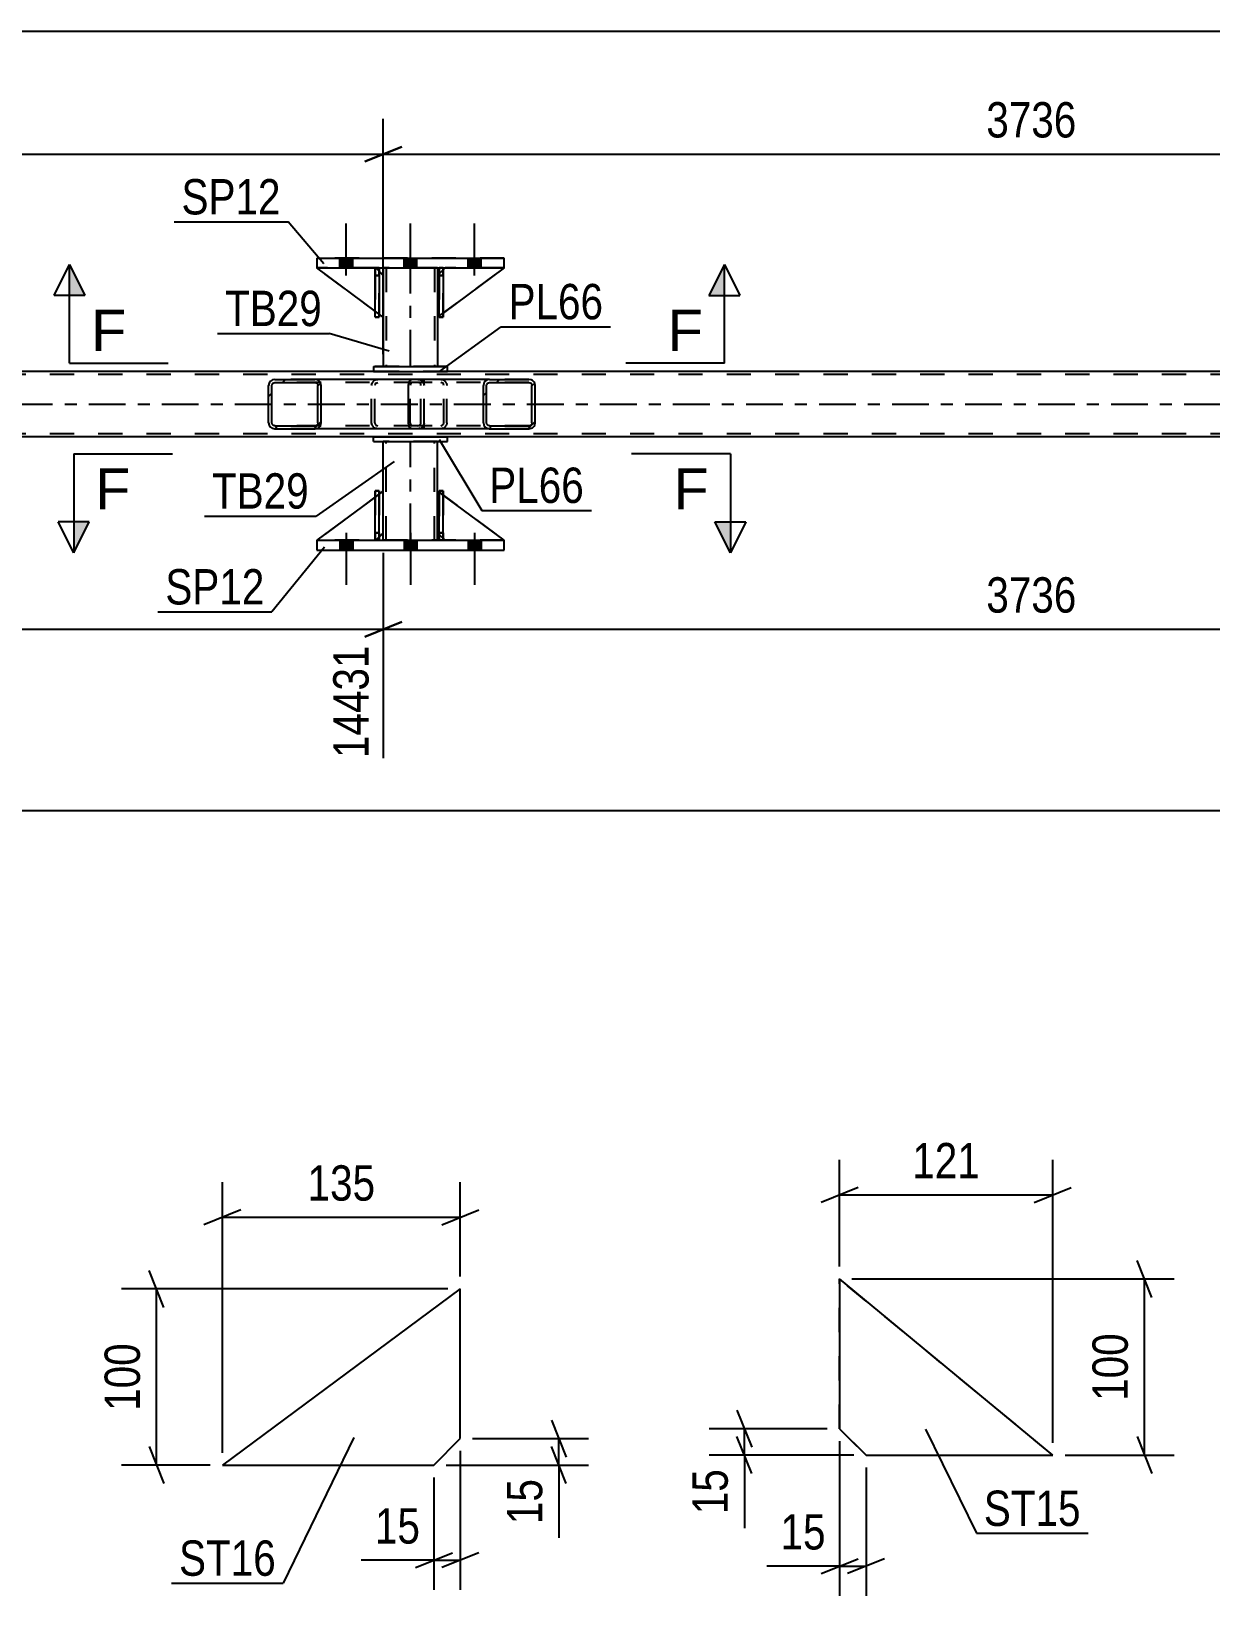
# Model space of a CAD drawing. Header units: millimetres. Extents: x 0 to 841, y 0 to 594.
# Drawn here: x 633.3 to 728.9, y 133.7 to 260.6 of the extents above; entities that cross this region are included whole.
import ezdxf

# ---------------------------------------------------------------- set-up
doc = ezdxf.new("R2010")
doc.units = ezdxf.units.MM
doc.linetypes.add('DXK_LINE_DOT2', pattern=[3.9198, 1.9599, -1.9599])
doc.linetypes.add('DXK_LINE_DOT3', pattern=[5.9187, 2.979, -0.9799, 0.9799, -0.9799])
doc.styles.add('Arial', font='arial.ttf', dxfattribs={"height": 0.2})
doc.styles.add('Arial Narrow', font='ARIALN.TTF', dxfattribs={"height": 0.2})

# ---------------------------------------------------------------- blocks, each defined once
blk = doc.blocks.new('Part-283124494-4308 - 4286')
at = {"color": 7, "linetype": 'DXK_LINE_DOT2'}
for p, q in [((666.23, 240.77), (666.83, 241.37)), ((666.68, 241.22), (666.36, 240.9)), ((671.63, 241.37), (666.83, 241.37)), ((666.23, 240.77), (666.23, 237.37)), ((666.23, 237.37), (666.68, 237.7))]:
    blk.add_line(p, q, dxfattribs=at)
at = {"color": 2, "linetype": 'Continuous'}
for p, q in [((666.83, 241.37), (666.68, 241.22)), ((671.63, 241.37), (666.68, 237.7)), ((666.36, 240.9), (666.23, 240.77)), ((666.23, 240.77), (666.23, 237.37)), ((666.23, 240.77), (666.23, 240.77)), ((666.36, 237.46), (666.23, 237.37))]:
    blk.add_line(p, q, dxfattribs=at)
blk = doc.blocks.new('Bolt-283124494-4301 - 4286')
at = {"linetype": 'Continuous'}
for points in [[(658.31, 241.37), (659.35, 241.37), (659.35, 242.17), (658.31, 242.17)], [(658.31, 241.37), (659.35, 241.37), (659.35, 242.17), (658.31, 242.17)], [(658.31, 241.37), (659.35, 241.37), (659.35, 242.17), (658.31, 242.17)], [(663.51, 241.37), (664.55, 241.37), (664.55, 242.17), (663.51, 242.17)], [(663.51, 241.37), (664.55, 241.37), (664.55, 242.17), (663.51, 242.17)], [(668.71, 241.37), (669.75, 241.37), (669.75, 242.17), (668.71, 242.17)], [(668.71, 241.37), (669.75, 241.37), (669.75, 242.17), (668.71, 242.17)], [(668.71, 241.37), (669.75, 241.37), (669.75, 242.17), (668.71, 242.17)]]:
    blk.add_hatch(color=1, dxfattribs=at).paths.add_polyline_path(points)
at = {"color": 1, "linetype": 'Continuous'}
for p, q in [((658.83, 240.77), (658.83, 244.97)), ((658.83, 240.77), (658.83, 244.97)), ((658.83, 240.77), (658.83, 244.97)), ((664.03, 240.77), (664.03, 244.97)), ((664.03, 240.77), (664.03, 244.97)), ((669.23, 240.77), (669.23, 244.97)), ((669.23, 240.77), (669.23, 244.97)), ((669.23, 240.77), (669.23, 244.97)), ((658.31, 241.37), (658.31, 242.17)), ((658.31, 241.37), (658.31, 242.17)), ((658.31, 241.37), (658.31, 242.17)), ((659.35, 241.37), (659.35, 242.17)), ((659.35, 241.37), (659.35, 242.17)), ((659.35, 241.37), (659.35, 242.17)), ((663.51, 241.37), (663.51, 242.17)), ((663.51, 241.37), (663.51, 242.17)), ((664.55, 241.37), (664.55, 242.17)), ((664.55, 241.37), (664.55, 242.17)), ((668.71, 241.37), (668.71, 242.17)), ((668.71, 241.37), (668.71, 242.17)), ((668.71, 241.37), (668.71, 242.17)), ((669.75, 241.37), (669.75, 242.17)), ((669.75, 241.37), (669.75, 242.17)), ((669.75, 241.37), (669.75, 242.17))]:
    blk.add_line(p, q, dxfattribs=at)
blk = doc.blocks.new('Part-283124494-4437 - 4286')
at = {"color": 2, "linetype": 'Continuous'}
for p, q in [((656.43, 242.17), (671.63, 242.17)), ((656.43, 242.17), (656.43, 241.37)), ((656.43, 241.37), (671.63, 241.37)), ((671.63, 241.37), (671.63, 242.17))]:
    blk.add_line(p, q, dxfattribs=at)
at = {"color": 7, "linetype": 'DXK_LINE_DOT2'}
for p, q in [((671.63, 242.17), (656.43, 242.17)), ((656.43, 241.37), (671.63, 241.37))]:
    blk.add_line(p, q, dxfattribs=at)
blk = doc.blocks.new('Bolt-283124494-4302 - 4286')
at = {"linetype": 'Continuous'}
for points in [[(659.35, 219.29), (658.31, 219.29), (658.31, 218.49), (659.35, 218.49)], [(659.35, 219.29), (658.31, 219.29), (658.31, 218.49), (659.35, 218.49)], [(659.35, 219.29), (658.31, 219.29), (658.31, 218.49), (659.35, 218.49)], [(664.55, 219.29), (663.51, 219.29), (663.51, 218.49), (664.55, 218.49)], [(664.55, 219.29), (663.51, 219.29), (663.51, 218.49), (664.55, 218.49)], [(669.75, 219.29), (668.71, 219.29), (668.71, 218.49), (669.75, 218.49)], [(669.75, 219.29), (668.71, 219.29), (668.71, 218.49), (669.75, 218.49)], [(669.75, 219.29), (668.71, 219.29), (668.71, 218.49), (669.75, 218.49)]]:
    blk.add_hatch(color=1, dxfattribs=at).paths.add_polyline_path(points)
at = {"color": 1, "linetype": 'Continuous'}
for p, q in [((658.83, 219.89), (658.83, 215.69)), ((658.83, 219.89), (658.83, 215.69)), ((658.83, 219.89), (658.83, 215.69)), ((664.03, 219.89), (664.03, 215.69)), ((664.03, 219.89), (664.03, 215.69)), ((669.23, 219.89), (669.23, 215.69)), ((669.23, 219.89), (669.23, 215.69)), ((669.23, 219.89), (669.23, 215.69)), ((658.31, 219.29), (658.31, 218.49)), ((658.31, 219.29), (658.31, 218.49)), ((658.31, 219.29), (658.31, 218.49)), ((659.35, 219.29), (659.35, 218.49)), ((659.35, 219.29), (659.35, 218.49)), ((659.35, 219.29), (659.35, 218.49)), ((663.51, 219.29), (663.51, 218.49)), ((663.51, 219.29), (663.51, 218.49)), ((664.55, 219.29), (664.55, 218.49)), ((664.55, 219.29), (664.55, 218.49)), ((668.71, 219.29), (668.71, 218.49)), ((668.71, 219.29), (668.71, 218.49)), ((668.71, 219.29), (668.71, 218.49)), ((669.75, 219.29), (669.75, 218.49)), ((669.75, 219.29), (669.75, 218.49)), ((669.75, 219.29), (669.75, 218.49))]:
    blk.add_line(p, q, dxfattribs=at)
blk = doc.blocks.new('Part-283124494-4305 - 4286')
at = {"color": 7, "linetype": 'DXK_LINE_DOT2'}
for p, q in [((661.83, 237.37), (656.43, 241.37)), ((656.43, 241.37), (661.23, 241.37)), ((661.23, 241.37), (661.83, 240.77)), ((661.83, 240.77), (661.83, 237.37))]:
    blk.add_line(p, q, dxfattribs=at)
blk = doc.blocks.new('Part-283124494-4360 - 4286')
at = {"color": 7, "linetype": 'DXK_LINE_DOT2'}
for p, q in [((758.27, 232.73), (99.36, 232.73)), ((667.03, 232.97), (661.03, 232.97)), ((758.27, 227.93), (99.36, 227.93))]:
    blk.add_line(p, q, dxfattribs=at)
at = {"color": 2, "linetype": 'Continuous'}
for p, q in [((661.03, 232.97), (496.76, 232.97)), ((758.27, 232.97), (667.03, 232.97)), ((758.27, 227.69), (241.35, 227.69))]:
    blk.add_line(p, q, dxfattribs=at)
at = {"color": 7, "linetype": 'DXK_LINE_DOT3'}
blk.add_line((99.36, 230.33), (758.27, 230.33), dxfattribs=at)
blk = doc.blocks.new('Part-283124494-4405 - 4286')
at = {"color": 2, "linetype": 'Continuous'}
for p, q in [((666.23, 223.29), (666.23, 223.29)), ((666.23, 219.89), (666.23, 223.29)), ((666.36, 223.2), (666.23, 223.29)), ((671.63, 219.29), (666.68, 222.96)), ((666.23, 219.89), (666.23, 219.89)), ((666.36, 219.76), (666.23, 219.89)), ((666.83, 219.29), (666.68, 219.44))]:
    blk.add_line(p, q, dxfattribs=at)
at = {"color": 7, "linetype": 'DXK_LINE_DOT2'}
for p, q in [((666.23, 219.89), (666.23, 223.29)), ((666.68, 222.96), (666.36, 223.2)), ((666.83, 219.29), (666.23, 219.89)), ((666.68, 219.44), (666.36, 219.76)), ((671.63, 219.29), (666.83, 219.29))]:
    blk.add_line(p, q, dxfattribs=at)
blk = doc.blocks.new('Part-283124494-4384 - 4286')
at = {"color": 2, "linetype": 'Continuous'}
for p, q in [((656.43, 219.29), (671.63, 219.29)), ((656.43, 219.29), (656.43, 218.49)), ((656.43, 218.49), (671.63, 218.49)), ((671.63, 218.49), (671.63, 219.29))]:
    blk.add_line(p, q, dxfattribs=at)
at = {"color": 7, "linetype": 'DXK_LINE_DOT2'}
for p, q in [((671.63, 219.29), (656.43, 219.29)), ((656.43, 218.49), (671.63, 218.49))]:
    blk.add_line(p, q, dxfattribs=at)
blk = doc.blocks.new('Part-283124494-4402 - 4286')
at = {"color": 7, "linetype": 'DXK_LINE_DOT2'}
for p, q in [((661.83, 223.29), (656.43, 219.29)), ((661.83, 219.89), (661.83, 223.29)), ((661.23, 219.29), (661.83, 219.89)), ((656.43, 219.29), (661.23, 219.29))]:
    blk.add_line(p, q, dxfattribs=at)
blk = doc.blocks.new('Part-283124494-4449 - 4286')
at = {"color": 2, "linetype": 'Continuous'}
for p, q in [((661.16, 219.29), (661.16, 223.29)), ((661.16, 223.29), (661.48, 223.29)), ((661.48, 219.29), (661.48, 223.29)), ((661.16, 219.29), (661.16, 219.29)), ((661.48, 219.29), (661.16, 219.29))]:
    blk.add_line(p, q, dxfattribs=at)
at = {"color": 7, "linetype": 'DXK_LINE_DOT2'}
for p, q in [((661.16, 223.29), (661.16, 219.89)), ((661.48, 219.89), (661.48, 223.29)), ((661.16, 219.89), (661.16, 219.29)), ((661.16, 219.89), (661.48, 219.89)), ((661.48, 219.29), (661.48, 219.89)), ((661.16, 219.29), (661.16, 219.29))]:
    blk.add_line(p, q, dxfattribs=at)
blk = doc.blocks.new('Part-283124494-4385 - 4286')
at = {"color": 2, "linetype": 'Continuous'}
for p, q in [((661.83, 223.29), (661.48, 223.03)), ((661.83, 219.89), (661.83, 223.29)), ((661.16, 222.79), (656.43, 219.29)), ((661.83, 219.89), (661.48, 219.54))]:
    blk.add_line(p, q, dxfattribs=at)
at = {"color": 7, "linetype": 'DXK_LINE_DOT2'}
for p, q in [((661.48, 223.03), (661.16, 222.79)), ((661.23, 219.29), (661.48, 219.54)), ((656.43, 219.29), (656.43, 219.29)), ((656.43, 219.29), (656.43, 219.29)), ((656.43, 219.29), (661.23, 219.29))]:
    blk.add_line(p, q, dxfattribs=at)
blk = doc.blocks.new('Part-283124494-4446 - 4286')
at = {"color": 2, "linetype": 'Continuous'}
for p, q in [((661.48, 241.37), (661.16, 241.37)), ((661.16, 237.37), (661.16, 241.37)), ((661.48, 241.37), (661.48, 241.37)), ((661.48, 241.37), (661.48, 237.37)), ((661.48, 237.37), (661.16, 237.37))]:
    blk.add_line(p, q, dxfattribs=at)
at = {"color": 7, "linetype": 'DXK_LINE_DOT2'}
for p, q in [((661.16, 241.37), (661.16, 240.77)), ((661.48, 240.77), (661.48, 241.37)), ((661.48, 240.77), (661.16, 240.77)), ((661.16, 240.77), (661.16, 237.37)), ((661.48, 237.37), (661.48, 240.77))]:
    blk.add_line(p, q, dxfattribs=at)
blk = doc.blocks.new('Part-283124494-4452 - 4286')
at = {"color": 7, "linetype": 'DXK_LINE_DOT2'}
for p, q in [((666.83, 241.37), (666.23, 240.77)), ((666.23, 237.37), (671.63, 241.37)), ((666.23, 240.77), (666.83, 241.37)), ((671.63, 241.37), (666.83, 241.37)), ((666.23, 240.77), (666.23, 237.37)), ((666.23, 240.77), (666.23, 240.77)), ((666.23, 240.77), (666.23, 237.37))]:
    blk.add_line(p, q, dxfattribs=at)
blk = doc.blocks.new('Part-283124494-4455 - 4286')
at = {"color": 7, "linetype": 'DXK_LINE_DOT2'}
for p, q in [((666.23, 219.89), (666.23, 223.29)), ((666.23, 223.29), (671.63, 219.29)), ((666.23, 223.29), (666.23, 219.89)), ((666.83, 219.29), (666.23, 219.89)), ((666.23, 219.89), (666.23, 219.89)), ((666.23, 219.89), (666.83, 219.29)), ((671.63, 219.29), (666.83, 219.29))]:
    blk.add_line(p, q, dxfattribs=at)
blk = doc.blocks.new('Part-283124494-4467 - 4286')
at = {"color": 2, "linetype": 'Continuous'}
for p, q in [((661.83, 223.29), (661.83, 227.29)), ((666.23, 223.29), (666.23, 227.29)), ((661.83, 219.29), (661.83, 219.89)), ((666.23, 219.29), (666.23, 219.89))]:
    blk.add_line(p, q, dxfattribs=at)
at = {"color": 7, "linetype": 'DXK_LINE_DOT2'}
for p, q in [((666.23, 227.29), (661.83, 227.29)), ((662.07, 219.29), (662.07, 227.29)), ((665.99, 219.29), (665.99, 227.29)), ((661.83, 219.89), (661.83, 223.29)), ((666.23, 219.89), (666.23, 223.29)), ((661.83, 219.29), (666.23, 219.29))]:
    blk.add_line(p, q, dxfattribs=at)
at = {"color": 7, "linetype": 'DXK_LINE_DOT3'}
blk.add_line((664.03, 219.29), (664.03, 227.29), dxfattribs=at)
blk = doc.blocks.new('Part-283124494-4468 - 4286')
at = {"color": 7, "linetype": 'DXK_LINE_DOT2'}
for p, q in [((661.16, 240.77), (661.16, 241.37)), ((661.16, 241.37), (661.16, 241.37)), ((661.16, 241.37), (661.16, 237.37)), ((661.16, 241.37), (661.48, 241.37)), ((661.48, 241.37), (661.48, 240.77)), ((661.48, 237.37), (661.48, 241.37)), ((661.16, 237.37), (661.16, 240.77)), ((661.16, 240.77), (661.48, 240.77)), ((661.48, 240.77), (661.48, 237.37)), ((661.16, 237.37), (661.48, 237.37))]:
    blk.add_line(p, q, dxfattribs=at)
blk = doc.blocks.new('Part-283124494-4474 - 4286')
at = {"color": 7, "linetype": 'DXK_LINE_DOT2'}
for p, q in [((666.36, 240.77), (666.36, 241.37)), ((666.36, 241.37), (666.36, 241.37)), ((666.36, 241.37), (666.36, 237.37)), ((666.36, 241.37), (666.68, 241.37)), ((666.68, 241.37), (666.68, 240.77)), ((666.68, 237.37), (666.68, 241.37)), ((666.36, 237.37), (666.36, 240.77)), ((666.36, 240.77), (666.68, 240.77)), ((666.68, 240.77), (666.68, 237.37)), ((666.36, 237.37), (666.68, 237.37))]:
    blk.add_line(p, q, dxfattribs=at)
blk = doc.blocks.new('Part-283124494-4476 - 4286')
at = {"color": 2, "linetype": 'Continuous'}
for p, q in [((666.68, 241.37), (666.36, 241.37)), ((666.36, 237.37), (666.36, 241.37)), ((666.68, 241.37), (666.68, 241.37)), ((666.68, 241.37), (666.68, 237.37)), ((666.68, 237.37), (666.36, 237.37))]:
    blk.add_line(p, q, dxfattribs=at)
at = {"color": 7, "linetype": 'DXK_LINE_DOT2'}
for p, q in [((666.36, 241.37), (666.36, 240.77)), ((666.68, 240.77), (666.68, 241.37)), ((666.68, 240.77), (666.36, 240.77)), ((666.36, 240.77), (666.36, 237.37)), ((666.68, 237.37), (666.68, 240.77))]:
    blk.add_line(p, q, dxfattribs=at)
blk = doc.blocks.new('Part-283124494-4478 - 4286')
at = {"color": 7, "linetype": 'DXK_LINE_DOT2'}
for p, q in [((666.68, 223.29), (666.36, 223.29)), ((666.36, 219.89), (666.36, 223.29)), ((666.68, 223.29), (666.68, 219.89)), ((666.68, 219.29), (666.68, 223.29)), ((666.36, 223.2), (666.36, 219.29)), ((666.68, 219.89), (666.36, 219.89)), ((666.36, 219.29), (666.36, 219.89)), ((666.68, 219.89), (666.68, 219.29)), ((666.68, 219.29), (666.36, 219.29)), ((666.68, 219.29), (666.68, 219.29))]:
    blk.add_line(p, q, dxfattribs=at)
blk = doc.blocks.new('Part-283124494-4480 - 4286')
at = {"color": 2, "linetype": 'Continuous'}
for p, q in [((666.36, 219.29), (666.36, 223.29)), ((666.36, 223.29), (666.68, 223.29)), ((666.68, 219.29), (666.68, 223.29)), ((666.36, 219.29), (666.36, 219.29)), ((666.68, 219.29), (666.36, 219.29))]:
    blk.add_line(p, q, dxfattribs=at)
at = {"color": 7, "linetype": 'DXK_LINE_DOT2'}
for p, q in [((666.36, 223.29), (666.36, 219.89)), ((666.68, 219.89), (666.68, 223.29)), ((666.36, 219.89), (666.36, 219.29)), ((666.36, 219.89), (666.68, 219.89)), ((666.68, 219.29), (666.68, 219.89)), ((666.36, 219.29), (666.36, 219.29))]:
    blk.add_line(p, q, dxfattribs=at)
blk = doc.blocks.new('Part-283124494-4485 - 4286')
at = {"color": 2, "linetype": 'Continuous'}
for p, q in [((661.03, 233.37), (661.03, 232.97)), ((661.03, 233.37), (667.03, 233.37)), ((667.03, 232.97), (667.03, 233.37)), ((661.03, 232.97), (667.03, 232.97))]:
    blk.add_line(p, q, dxfattribs=at)
at = {"color": 7, "linetype": 'DXK_LINE_DOT2'}
for p, q in [((667.03, 233.37), (661.03, 233.37)), ((661.03, 232.97), (667.03, 232.97))]:
    blk.add_line(p, q, dxfattribs=at)
blk = doc.blocks.new('Part-283124494-4489 - 4286')
at = {"color": 7, "linetype": 'DXK_LINE_DOT2'}
for p, q in [((661.48, 223.29), (661.16, 223.29)), ((661.16, 219.89), (661.16, 223.29)), ((661.16, 219.29), (661.16, 223.29)), ((661.48, 223.29), (661.48, 219.89)), ((661.48, 219.29), (661.48, 223.29)), ((661.48, 219.89), (661.16, 219.89)), ((661.16, 219.29), (661.16, 219.89)), ((661.48, 219.89), (661.48, 219.29)), ((661.48, 219.29), (661.16, 219.29)), ((661.48, 219.29), (661.48, 219.29))]:
    blk.add_line(p, q, dxfattribs=at)
blk = doc.blocks.new('Part-283124494-4492 - 4286')
at = {"color": 2, "linetype": 'Continuous'}
for p, q in [((661.16, 237.87), (656.43, 241.37)), ((661.48, 241.12), (661.83, 240.77)), ((661.83, 240.77), (661.83, 237.37)), ((661.83, 237.37), (661.48, 237.63))]:
    blk.add_line(p, q, dxfattribs=at)
at = {"color": 7, "linetype": 'DXK_LINE_DOT2'}
for p, q in [((661.23, 241.37), (656.43, 241.37)), ((661.48, 241.12), (661.23, 241.37)), ((661.48, 237.63), (661.16, 237.87))]:
    blk.add_line(p, q, dxfattribs=at)
blk = doc.blocks.new('Part-283124494-4505 - 4286')
at = {"linetype": 'Continuous'}
h = blk.add_hatch(dxfattribs=at)
h.set_pattern_fill('', scale=0.7, style=0, pattern_type=0)
h.set_pattern_definition([(45, (674.0952, 232.0358), (-1.57154, 1.57154), [])])
h.paths.add_polyline_path([(674.13, 231.85), (674.1, 232.04), (673.99, 232.19), (673.82, 232.3), (673.63, 232.33), (670.45, 232.33), (670.25, 232.3), (670.09, 232.19), (669.98, 232.04), (669.94, 231.85), (669.94, 228.81), (669.98, 228.63), (670.09, 228.47), (670.25, 228.37), (670.45, 228.33), (673.63, 228.33), (673.82, 228.37), (673.99, 228.47), (674.1, 228.63), (674.13, 228.81)])
h.paths.add_polyline_path([(673.86, 228.72), (673.81, 228.64), (673.73, 228.59), (673.63, 228.57), (670.45, 228.57), (670.35, 228.59), (670.27, 228.64), (670.21, 228.72), (670.2, 228.81), (670.2, 231.85), (670.21, 231.94), (670.27, 232.02), (670.35, 232.07), (670.45, 232.09), (673.63, 232.09), (673.73, 232.07), (673.81, 232.02), (673.86, 231.94), (673.88, 231.85), (673.88, 228.81)])
at = {"color": 2, "linetype": 'Continuous'}
for p, q in [((663.9, 232.04), (663.95, 232.19)), ((663.95, 232.19), (664.04, 232.3)), ((664.04, 232.3), (664.15, 232.33)), ((670.45, 232.33), (664.15, 232.33)), ((670.45, 232.33), (670.25, 232.3)), ((670.35, 232.07), (670.45, 232.09)), ((670.45, 232.33), (673.63, 232.33)), ((670.45, 232.09), (673.63, 232.09)), ((673.82, 232.3), (673.63, 232.33)), ((673.63, 232.09), (673.73, 232.07)), ((663.88, 231.85), (663.9, 232.04)), ((663.88, 228.81), (663.88, 231.85)), ((669.98, 232.04), (669.94, 231.85)), ((669.94, 228.81), (669.94, 231.85)), ((670.2, 231.85), (670.21, 231.94)), ((670.2, 228.81), (670.2, 231.85)), ((670.21, 231.94), (670.27, 232.02)), ((670.27, 232.02), (670.35, 232.07)), ((673.73, 232.07), (673.81, 232.02)), ((673.81, 232.02), (673.86, 231.94)), ((673.86, 231.94), (673.88, 231.85)), ((673.88, 228.81), (673.88, 231.85)), ((674.13, 231.85), (674.1, 232.04)), ((674.13, 228.81), (674.13, 231.85)), ((663.9, 228.63), (663.88, 228.81)), ((663.95, 228.47), (663.9, 228.63)), ((664.04, 228.37), (663.95, 228.47)), ((664.15, 228.33), (664.04, 228.37)), ((670.45, 228.33), (664.15, 228.33)), ((669.94, 228.81), (669.98, 228.63)), ((670.21, 228.72), (670.2, 228.81)), ((670.27, 228.64), (670.21, 228.72)), ((670.25, 228.37), (670.45, 228.33)), ((670.35, 228.59), (670.27, 228.64)), ((670.45, 228.57), (670.35, 228.59)), ((670.45, 228.57), (673.63, 228.57)), ((670.45, 228.33), (673.63, 228.33)), ((673.73, 228.59), (673.63, 228.57)), ((673.63, 228.33), (673.82, 228.37)), ((673.81, 228.64), (673.73, 228.59)), ((673.86, 228.72), (673.81, 228.64)), ((673.88, 228.81), (673.86, 228.72)), ((674.1, 228.63), (674.13, 228.81))]:
    blk.add_line(p, q, dxfattribs=at)
at = {"color": 7, "linetype": 'DXK_LINE_DOT2'}
for p, q in [((664.15, 232.09), (664.09, 232.07)), ((673.63, 232.09), (664.15, 232.09)), ((665.14, 232.09), (665.14, 232.33)), ((666.48, 232.33), (666.67, 232.3)), ((666.58, 232.07), (666.48, 232.09)), ((673.63, 232.33), (670.45, 232.33)), ((664.02, 231.94), (664.01, 231.85)), ((664.01, 228.81), (664.01, 231.85)), ((664.05, 232.02), (664.02, 231.94)), ((664.09, 232.07), (664.05, 232.02)), ((666.66, 232.02), (666.58, 232.07)), ((666.71, 231.94), (666.66, 232.02)), ((666.73, 231.85), (666.71, 231.94)), ((666.73, 228.81), (666.73, 231.85)), ((666.94, 232.04), (666.98, 231.85)), ((666.98, 228.81), (666.98, 231.85)), ((664.01, 228.81), (664.02, 228.72)), ((664.02, 228.72), (664.05, 228.64)), ((664.05, 228.64), (664.09, 228.59)), ((664.09, 228.59), (664.15, 228.57)), ((673.63, 228.57), (664.15, 228.57)), ((665.14, 228.33), (665.14, 228.57)), ((666.48, 228.57), (666.58, 228.59)), ((666.67, 228.37), (666.48, 228.33)), ((666.58, 228.59), (666.66, 228.64)), ((666.66, 228.64), (666.71, 228.72)), ((666.71, 228.72), (666.73, 228.81)), ((666.98, 228.81), (666.94, 228.63)), ((673.63, 228.33), (670.45, 228.33))]:
    blk.add_line(p, q, dxfattribs=at)
for centre, start, end in [((666.49, 231.84), 23.8494, 68.8059), ((666.49, 228.83), 291.1941, 336.1506)]:
    blk.add_arc(centre, 0.492, start, end, dxfattribs=at)
at = {"color": 2, "linetype": 'Continuous'}
for centre, start, end in [((670.43, 231.84), 111.1941, 156.1506), ((673.65, 231.84), 23.8494, 68.8059), ((670.43, 228.83), 203.8494, 248.8059), ((673.65, 228.83), 291.1941, 336.1506)]:
    blk.add_arc(centre, 0.492, start, end, dxfattribs=at)
blk = doc.blocks.new('Part-283124494-4520 - 4286')
at = {"linetype": 'Continuous'}
h = blk.add_hatch(dxfattribs=at)
h.set_pattern_fill('', scale=0.7, style=0, pattern_type=0)
h.set_pattern_definition([(45, (656.7499, 232.0358), (-1.57154, 1.57154), [])])
h.paths.add_polyline_path([(656.79, 231.85), (656.75, 232.04), (656.64, 232.19), (656.47, 232.3), (656.28, 232.33), (653.04, 232.33), (652.85, 232.3), (652.68, 232.19), (652.57, 232.04), (652.53, 231.85), (652.53, 228.81), (652.57, 228.63), (652.68, 228.47), (652.85, 228.37), (653.04, 228.33), (656.28, 228.33), (656.47, 228.37), (656.64, 228.47), (656.75, 228.63), (656.79, 228.81)])
h.paths.add_polyline_path([(656.51, 228.72), (656.46, 228.64), (656.38, 228.59), (656.28, 228.57), (653.04, 228.57), (652.95, 228.59), (652.86, 228.64), (652.81, 228.72), (652.79, 228.81), (652.79, 231.85), (652.81, 231.94), (652.86, 232.02), (652.95, 232.07), (653.04, 232.09), (656.28, 232.09), (656.38, 232.07), (656.46, 232.02), (656.51, 231.94), (656.53, 231.85), (656.53, 228.81)])
at = {"color": 2, "linetype": 'Continuous'}
for p, q in [((653.04, 232.33), (652.85, 232.3)), ((652.95, 232.07), (653.04, 232.09)), ((653.04, 232.33), (656.28, 232.33)), ((653.04, 232.09), (656.28, 232.09)), ((664.15, 232.33), (656.28, 232.33)), ((656.47, 232.3), (656.28, 232.33)), ((656.28, 232.09), (656.38, 232.07)), ((652.57, 232.04), (652.53, 231.85)), ((652.53, 228.81), (652.53, 231.85)), ((652.79, 231.85), (652.81, 231.94)), ((652.79, 228.81), (652.79, 231.85)), ((652.81, 231.94), (652.86, 232.02)), ((652.86, 232.02), (652.95, 232.07)), ((656.38, 232.07), (656.46, 232.02)), ((656.46, 232.02), (656.51, 231.94)), ((656.51, 231.94), (656.53, 231.85)), ((656.53, 228.81), (656.53, 231.85)), ((656.79, 231.85), (656.75, 232.04)), ((656.79, 228.81), (656.79, 231.85)), ((652.53, 228.81), (652.57, 228.63)), ((652.81, 228.72), (652.79, 228.81)), ((652.86, 228.64), (652.81, 228.72)), ((652.85, 228.37), (653.04, 228.33)), ((652.95, 228.59), (652.86, 228.64)), ((653.04, 228.57), (652.95, 228.59)), ((653.04, 228.57), (656.28, 228.57)), ((653.04, 228.33), (656.28, 228.33)), ((656.38, 228.59), (656.28, 228.57)), ((656.28, 228.33), (656.47, 228.37)), ((664.15, 228.33), (656.28, 228.33)), ((656.46, 228.64), (656.38, 228.59)), ((656.51, 228.72), (656.46, 228.64)), ((656.53, 228.81), (656.51, 228.72)), ((656.75, 228.63), (656.79, 228.81))]:
    blk.add_line(p, q, dxfattribs=at)
at = {"color": 7, "linetype": 'DXK_LINE_DOT2'}
for p, q in [((656.28, 232.33), (653.04, 232.33)), ((664.63, 232.09), (653.04, 232.09)), ((661.2, 232.3), (661.39, 232.33)), ((661.29, 232.07), (661.39, 232.09)), ((664.63, 232.33), (664.15, 232.33)), ((664.63, 232.33), (664.82, 232.3)), ((664.73, 232.07), (664.63, 232.09)), ((660.88, 231.85), (660.92, 232.04)), ((660.88, 228.81), (660.88, 231.85)), ((661.16, 231.94), (661.14, 231.85)), ((661.14, 228.81), (661.14, 231.85)), ((661.21, 232.02), (661.16, 231.94)), ((661.21, 232.02), (661.23, 232.04)), ((661.23, 232.04), (661.29, 232.07)), ((664.81, 232.02), (664.73, 232.07)), ((664.86, 231.94), (664.81, 232.02)), ((664.88, 231.85), (664.86, 231.94)), ((664.88, 228.81), (664.88, 231.85)), ((665.1, 232.04), (665.14, 231.85)), ((665.14, 228.81), (665.14, 231.85)), ((664.63, 228.57), (653.04, 228.57)), ((656.28, 228.33), (653.04, 228.33)), ((660.92, 228.63), (660.88, 228.81)), ((661.14, 228.81), (661.16, 228.72)), ((661.16, 228.72), (661.21, 228.64)), ((661.39, 228.33), (661.2, 228.37)), ((661.21, 228.64), (661.23, 228.63)), ((661.23, 228.63), (661.29, 228.59)), ((661.29, 228.59), (661.39, 228.57)), ((664.63, 228.33), (664.15, 228.33)), ((664.63, 228.57), (664.73, 228.59)), ((664.82, 228.37), (664.63, 228.33)), ((664.73, 228.59), (664.81, 228.64)), ((664.81, 228.64), (664.86, 228.72)), ((664.86, 228.72), (664.88, 228.81)), ((665.14, 228.81), (665.1, 228.63))]:
    blk.add_line(p, q, dxfattribs=at)
at = {"color": 2, "linetype": 'Continuous'}
for centre, start, end in [((653.02, 231.83), 110.7583, 155.68), ((656.3, 231.83), 24.32, 69.2417), ((653.02, 228.83), 204.32, 249.2417), ((656.3, 228.83), 290.7583, 335.68)]:
    blk.add_arc(centre, 0.496, start, end, dxfattribs=at)
at = {"color": 7, "linetype": 'DXK_LINE_DOT2'}
for centre, start, end in [((661.37, 231.83), 110.7583, 155.68), ((664.65, 231.83), 24.32, 69.2417), ((661.37, 228.83), 204.32, 249.2417), ((664.65, 228.83), 290.7583, 335.68)]:
    blk.add_arc(centre, 0.496, start, end, dxfattribs=at)
blk = doc.blocks.new('Part-283124494-4545 - 4286')
at = {"color": 2, "linetype": 'Continuous'}
for p, q in [((661.03, 227.29), (661.03, 227.69)), ((661.03, 227.69), (667.03, 227.69)), ((661.03, 227.29), (667.03, 227.29)), ((667.03, 227.29), (667.03, 227.69))]:
    blk.add_line(p, q, dxfattribs=at)
at = {"color": 7, "linetype": 'DXK_LINE_DOT2'}
for p, q in [((661.03, 227.69), (667.03, 227.69)), ((661.03, 227.29), (661.03, 227.29)), ((661.03, 227.29), (667.03, 227.29)), ((667.03, 227.29), (667.03, 227.29))]:
    blk.add_line(p, q, dxfattribs=at)
blk = doc.blocks.new('Part-283124494-4555 - 4286')
at = {"color": 2, "linetype": 'Continuous'}
for p, q in [((661.83, 241.37), (661.83, 240.77)), ((666.23, 241.37), (666.23, 240.77)), ((661.83, 237.37), (661.83, 233.37)), ((666.23, 237.37), (666.23, 233.37))]:
    blk.add_line(p, q, dxfattribs=at)
at = {"color": 7, "linetype": 'DXK_LINE_DOT2'}
for p, q in [((666.23, 241.37), (661.83, 241.37)), ((662.07, 241.37), (662.07, 233.37)), ((662.31, 241.37), (665.75, 241.37)), ((665.99, 241.37), (665.99, 233.37)), ((661.83, 240.77), (661.83, 237.37)), ((666.23, 240.77), (666.23, 237.37)), ((666.23, 233.37), (661.83, 233.37))]:
    blk.add_line(p, q, dxfattribs=at)
at = {"color": 7, "linetype": 'DXK_LINE_DOT3'}
blk.add_line((664.03, 233.37), (664.03, 241.37), dxfattribs=at)
blk = doc.blocks.new('Part-283124494-5704 - 5698')
at = {"color": 2, "linetype": 'Continuous'}
for p, q in [((698.81, 159.41), (698.81, 147.27)), ((716.09, 145.13), (698.81, 159.41)), ((698.81, 159.41), (698.81, 159.41)), ((698.81, 147.27), (700.96, 145.13)), ((698.81, 147.27), (698.81, 147.27)), ((700.96, 145.13), (716.09, 145.13))]:
    blk.add_line(p, q, dxfattribs=at)
at = {"color": 7, "linetype": 'DXK_LINE_DOT2'}
for p, q in [((698.81, 147.27), (698.81, 159.41)), ((716.09, 145.13), (698.81, 159.41)), ((700.96, 145.13), (698.81, 147.27))]:
    blk.add_line(p, q, dxfattribs=at)
blk = doc.blocks.new('Part-283124494-5761 - 5755')
at = {"color": 2, "linetype": 'Continuous'}
for p, q in [((668.07, 158.61), (648.79, 144.32)), ((668.07, 146.47), (668.07, 158.61)), ((665.93, 144.32), (668.07, 146.47)), ((648.79, 144.32), (665.93, 144.32))]:
    blk.add_line(p, q, dxfattribs=at)
at = {"color": 7, "linetype": 'DXK_LINE_DOT2'}
for p, q in [((668.07, 146.47), (668.07, 158.61)), ((665.93, 144.32), (665.93, 144.32))]:
    blk.add_line(p, q, dxfattribs=at)
blk = doc.blocks.new('StraightDimension-283124494-4709 - 4286')
at = {"color": 7, "linetype": 'Continuous'}
blk.add_line((90.1, 197.4), (767.53, 197.4), dxfattribs=at)
blk = doc.blocks.new('StraightDimension-283124494-4654 - 4286')
at = {"color": 7, "linetype": 'Continuous'}
for p, q in [((491.56, 218.29), (491.56, 201.64)), ((661.83, 218.29), (661.83, 201.64)), ((493.06, 212.68), (490.06, 211.48)), ((491.56, 212.08), (661.83, 212.08)), ((660.33, 211.48), (663.33, 212.68))]:
    blk.add_line(p, q, dxfattribs=at)
at = {"color": 0}
blk.add_wipeout([(580.95, 212.83), (580.95, 217.03), (572.44, 217.03), (572.44, 212.83)], dxfattribs=at)
at = {"color": 3, "style": 'Arial Narrow'}
blk.add_text('4257', height=2.863, dxfattribs=at).set_placement((573.04, 213.43))
at = {"color": 0, "linetype": 'Continuous'}
blk.add_wipeout([(661.23, 211.38), (657.03, 211.38), (657.03, 201.04), (661.23, 201.04)], dxfattribs=at)
at = {"color": 3, "linetype": 'Continuous', "style": 'Arial Narrow'}
blk.add_text('14431', height=2.863, rotation=90.0002, dxfattribs=at).set_placement((660.63, 201.64))
blk = doc.blocks.new('StraightDimension-283124494-4662 - 4286')
at = {"color": 7, "linetype": 'Continuous'}
for p, q in [((766.89, 226.69), (766.89, 201.64)), ((661.83, 218.29), (661.83, 201.64)), ((663.33, 212.68), (660.33, 211.48)), ((661.83, 212.08), (766.89, 212.08)), ((765.39, 211.48), (768.39, 212.68))]:
    blk.add_line(p, q, dxfattribs=at)
at = {"color": 0}
blk.add_wipeout([(718.62, 212.83), (718.62, 217.03), (710.11, 217.03), (710.11, 212.83)], dxfattribs=at)
at = {"color": 3, "style": 'Arial Narrow'}
blk.add_text('3736', height=2.863, dxfattribs=at).set_placement((710.71, 213.43))
at = {"color": 0, "linetype": 'Continuous'}
blk.add_wipeout([(766.29, 211.38), (762.09, 211.38), (762.09, 201.04), (766.29, 201.04)], dxfattribs=at)
at = {"color": 3, "linetype": 'Continuous', "style": 'Arial Narrow'}
blk.add_text('18167', height=2.863, rotation=90.0002, dxfattribs=at).set_placement((765.69, 201.64))
blk = doc.blocks.new('StraightDimension-283124494-4670 - 4286')
at = {"color": 7, "linetype": 'Continuous'}
for p, q in [((661.83, 234.37), (661.83, 253.45)), ((766.89, 233.97), (766.89, 253.45)), ((663.33, 251.2), (660.33, 250)), ((765.39, 250), (768.39, 251.2)), ((661.83, 250.6), (766.89, 250.6))]:
    blk.add_line(p, q, dxfattribs=at)
at = {"color": 0}
blk.add_wipeout([(718.62, 251.35), (718.62, 255.55), (710.11, 255.55), (710.11, 251.35)], dxfattribs=at)
at = {"color": 3, "style": 'Arial Narrow'}
blk.add_text('3736', height=2.863, dxfattribs=at).set_placement((710.71, 251.95))
blk = doc.blocks.new('StraightDimension-283124494-4678 - 4286')
at = {"color": 7, "linetype": 'Continuous'}
for p, q in [((491.56, 234.37), (491.56, 253.45)), ((661.83, 234.37), (661.83, 253.45)), ((493.06, 251.2), (490.06, 250)), ((660.33, 250), (663.33, 251.2)), ((491.56, 250.6), (661.83, 250.6))]:
    blk.add_line(p, q, dxfattribs=at)
at = {"color": 0}
blk.add_wipeout([(580.95, 251.35), (580.95, 255.55), (572.44, 255.55), (572.44, 251.35)], dxfattribs=at)
at = {"color": 3, "style": 'Arial Narrow'}
blk.add_text('4257', height=2.863, dxfattribs=at).set_placement((573.04, 251.95))
blk = doc.blocks.new('StraightDimension-283124494-13188 - 4286')
at = {"color": 7, "linetype": 'Continuous'}
blk.add_line((90.74, 260.56), (766.89, 260.56), dxfattribs=at)
blk = doc.blocks.new('StraightDimension-283124494-5730 - 5698')
at = {"color": 7, "linetype": 'Continuous'}
for p, q in [((698.81, 146.27), (698.81, 133.73)), ((700.96, 144.13), (700.96, 133.73)), ((698.81, 136.13), (692.91, 136.13)), ((698.81, 136.13), (692.91, 136.13)), ((697.31, 135.53), (700.31, 136.73)), ((698.81, 136.13), (700.96, 136.13)), ((702.46, 136.73), (699.46, 135.53))]:
    blk.add_line(p, q, dxfattribs=at)
at = {"color": 0}
blk.add_wipeout([(698.29, 136.88), (698.29, 141.08), (693.43, 141.08), (693.43, 136.88)], dxfattribs=at)
at = {"color": 3, "style": 'Arial Narrow'}
blk.add_text('15', height=2.863, dxfattribs=at).set_placement((694.03, 137.48))
blk = doc.blocks.new('StraightDimension-283124494-5706 - 5698')
at = {"color": 7, "linetype": 'Continuous'}
for p, q in [((724.13, 157.91), (722.93, 160.91)), ((699.81, 159.41), (725.93, 159.41)), ((723.53, 145.13), (723.53, 159.41)), ((722.93, 146.63), (724.13, 143.63)), ((717.09, 145.13), (725.93, 145.13))]:
    blk.add_line(p, q, dxfattribs=at)
at = {"color": 0}
blk.add_wipeout([(722.78, 155.61), (718.58, 155.61), (718.58, 148.93), (722.78, 148.93)], dxfattribs=at)
at = {"color": 3, "style": 'Arial Narrow'}
blk.add_text('100', height=2.863, rotation=90.0002, dxfattribs=at).set_placement((722.18, 149.53))
blk = doc.blocks.new('StraightDimension-283124494-5718 - 5698')
at = {"color": 7, "linetype": 'Continuous'}
for p, q in [((690.5, 148.77), (691.7, 145.77)), ((697.81, 147.27), (688.25, 147.27)), ((691.1, 145.13), (691.1, 147.27)), ((691.7, 143.63), (690.5, 146.63)), ((699.96, 145.13), (688.25, 145.13)), ((691.1, 145.13), (691.1, 139.22)), ((691.1, 145.13), (691.1, 139.22))]:
    blk.add_line(p, q, dxfattribs=at)
at = {"color": 0}
blk.add_wipeout([(690.35, 144.6), (686.15, 144.6), (686.15, 139.74), (690.35, 139.74)], dxfattribs=at)
at = {"color": 3, "style": 'Arial Narrow'}
blk.add_text('15', height=2.863, rotation=90.0002, dxfattribs=at).set_placement((689.75, 140.34))
blk = doc.blocks.new('StraightDimension-283124494-5741 - 5698')
at = {"color": 7, "linetype": 'Continuous'}
for p, q in [((698.81, 160.41), (698.81, 169.07)), ((716.09, 146.13), (716.09, 169.07)), ((700.31, 166.82), (697.31, 165.62)), ((698.81, 166.22), (716.09, 166.22)), ((714.59, 165.62), (717.59, 166.82))]:
    blk.add_line(p, q, dxfattribs=at)
at = {"color": 0}
blk.add_wipeout([(710.79, 166.97), (710.79, 171.17), (704.11, 171.17), (704.11, 166.97)], dxfattribs=at)
at = {"color": 3, "style": 'Arial Narrow'}
blk.add_text('121', height=2.863, dxfattribs=at).set_placement((704.71, 167.57))
blk = doc.blocks.new('StraightDimension-283124494-5763 - 5755')
at = {"color": 7, "linetype": 'Continuous'}
for p, q in [((675.46, 147.97), (676.66, 144.97)), ((669.07, 146.47), (678.46, 146.47)), ((676.06, 144.32), (676.06, 146.47)), ((676.66, 142.82), (675.46, 145.82)), ((666.93, 144.32), (678.46, 144.32)), ((676.06, 144.32), (676.06, 138.42)), ((676.06, 144.32), (676.06, 138.42))]:
    blk.add_line(p, q, dxfattribs=at)
at = {"color": 0}
blk.add_wipeout([(675.31, 143.8), (671.11, 143.8), (671.11, 138.94), (675.31, 138.94)], dxfattribs=at)
at = {"color": 3, "style": 'Arial Narrow'}
blk.add_text('15', height=2.863, rotation=90.0002, dxfattribs=at).set_placement((674.71, 139.54))
blk = doc.blocks.new('StraightDimension-283124494-5798 - 5755')
at = {"color": 7, "linetype": 'Continuous'}
for p, q in [((668.07, 145.47), (668.07, 134.21)), ((665.93, 143.32), (665.93, 134.21)), ((664.43, 136.01), (667.43, 137.21)), ((669.57, 137.21), (666.57, 136.01)), ((665.93, 136.61), (660.02, 136.61)), ((665.93, 136.61), (660.02, 136.61)), ((665.93, 136.61), (668.07, 136.61))]:
    blk.add_line(p, q, dxfattribs=at)
at = {"color": 0}
blk.add_wipeout([(665.4, 137.36), (665.4, 141.56), (660.55, 141.56), (660.55, 137.36)], dxfattribs=at)
at = {"color": 3, "style": 'Arial Narrow'}
blk.add_text('15', height=2.863, dxfattribs=at).set_placement((661.15, 137.96))
blk = doc.blocks.new('StraightDimension-283124494-5774 - 5755')
at = {"color": 7, "linetype": 'Continuous'}
for p, q in [((644.05, 157.11), (642.85, 160.11)), ((667.07, 158.61), (640.6, 158.61)), ((643.45, 144.32), (643.45, 158.61)), ((642.85, 145.82), (644.05, 142.82)), ((647.79, 144.32), (640.6, 144.32))]:
    blk.add_line(p, q, dxfattribs=at)
at = {"color": 0}
blk.add_wipeout([(642.7, 154.81), (638.5, 154.81), (638.5, 148.12), (642.7, 148.12)], dxfattribs=at)
at = {"color": 3, "style": 'Arial Narrow'}
blk.add_text('100', height=2.863, rotation=90.0002, dxfattribs=at).set_placement((642.1, 148.72))
blk = doc.blocks.new('StraightDimension-283124494-5786 - 5755')
at = {"color": 7, "linetype": 'Continuous'}
for p, q in [((648.79, 145.32), (648.79, 167.26)), ((668.07, 159.61), (668.07, 167.26)), ((650.29, 165.01), (647.29, 163.81)), ((666.57, 163.81), (669.57, 165.01)), ((648.79, 164.41), (668.07, 164.41))]:
    blk.add_line(p, q, dxfattribs=at)
at = {"color": 0}
blk.add_wipeout([(661.77, 165.16), (661.77, 169.36), (655.09, 169.36), (655.09, 165.16)], dxfattribs=at)
at = {"color": 3, "style": 'Arial Narrow'}
blk.add_text('135', height=2.863, dxfattribs=at).set_placement((655.69, 165.76))
blk = doc.blocks.new('Mark-283124494-4380 - 4286')
at = {"color": 0}
blk.add_wipeout([(652.2, 214.09), (652.2, 217.09), (644.16, 217.09), (644.16, 214.09)], dxfattribs=at)
blk.add_wipeout([(652.2, 214.09), (652.2, 217.09), (644.16, 217.09), (644.16, 214.09)], dxfattribs=at)
at = {"color": 30, "linetype": 'Continuous'}
for p in [(657.07, 218.73), (643.56, 213.49)]:
    blk.add_line(p, (652.8, 213.49), dxfattribs=at)
at = {"color": 3, "style": 'Arial Narrow'}
blk.add_text('SP12', height=2.863, dxfattribs=at).set_placement((644.16, 214.09))
blk = doc.blocks.new('Mark-283124494-4463 - 4286')
at = {"color": 0}
blk.add_wipeout([(655.79, 221.86), (655.79, 224.86), (647.94, 224.86), (647.94, 221.86)], dxfattribs=at)
blk.add_wipeout([(655.79, 221.86), (655.79, 224.86), (647.94, 224.86), (647.94, 221.86)], dxfattribs=at)
at = {"color": 30, "linetype": 'Continuous'}
for p in [(662.72, 225.68), (647.34, 221.26)]:
    blk.add_line(p, (656.39, 221.26), dxfattribs=at)
at = {"color": 3, "style": 'Arial Narrow'}
blk.add_text('TB29', height=2.863, dxfattribs=at).set_placement((647.94, 221.86))
blk = doc.blocks.new('Mark-283124494-4433 - 4286')
at = {"color": 0}
blk.add_wipeout([(653.51, 245.71), (653.51, 248.71), (645.47, 248.71), (645.47, 245.71)], dxfattribs=at)
blk.add_wipeout([(653.51, 245.71), (653.51, 248.71), (645.47, 248.71), (645.47, 245.71)], dxfattribs=at)
at = {"color": 30, "linetype": 'Continuous'}
for p in [(644.87, 245.11), (657.01, 241.7)]:
    blk.add_line(p, (654.11, 245.11), dxfattribs=at)
at = {"color": 3, "style": 'Arial Narrow'}
blk.add_text('SP12', height=2.863, dxfattribs=at).set_placement((645.47, 245.71))
blk = doc.blocks.new('Mark-283124494-4481 - 4286')
at = {"color": 0}
blk.add_wipeout([(679.65, 237.21), (679.65, 240.21), (671.98, 240.21), (671.98, 237.21)], dxfattribs=at)
blk.add_wipeout([(679.65, 237.21), (679.65, 240.21), (671.98, 240.21), (671.98, 237.21)], dxfattribs=at)
at = {"color": 30, "linetype": 'Continuous'}
for p, q in [((666.38, 232.97), (671.38, 236.61)), ((671.38, 236.61), (680.25, 236.61))]:
    blk.add_line(p, q, dxfattribs=at)
at = {"color": 3, "style": 'Arial Narrow'}
blk.add_text('PL66', height=2.863, dxfattribs=at).set_placement((671.98, 237.21))
blk = doc.blocks.new('Mark-283124494-4541 - 4286')
at = {"color": 0}
blk.add_wipeout([(678.1, 222.32), (678.1, 225.32), (670.42, 225.32), (670.42, 222.32)], dxfattribs=at)
blk.add_wipeout([(678.1, 222.32), (678.1, 225.32), (670.42, 225.32), (670.42, 222.32)], dxfattribs=at)
at = {"color": 30, "linetype": 'Continuous'}
for p, q in [((666.35, 227.47), (669.82, 221.72)), ((669.82, 221.72), (678.7, 221.72))]:
    blk.add_line(p, q, dxfattribs=at)
at = {"color": 3, "style": 'Arial Narrow'}
blk.add_text('PL66', height=2.863, dxfattribs=at).set_placement((670.42, 222.32))
blk = doc.blocks.new('Mark-283124494-4551 - 4286')
at = {"color": 0}
blk.add_wipeout([(656.85, 236.66), (656.85, 239.66), (649, 239.66), (649, 236.66)], dxfattribs=at)
blk.add_wipeout([(656.85, 236.66), (656.85, 239.66), (649, 239.66), (649, 236.66)], dxfattribs=at)
at = {"color": 30, "linetype": 'Continuous'}
for p in [(648.4, 236.06), (662.29, 234.62)]:
    blk.add_line(p, (657.45, 236.06), dxfattribs=at)
at = {"color": 3, "style": 'Arial Narrow'}
blk.add_text('TB29', height=2.863, dxfattribs=at).set_placement((649, 236.66))
blk = doc.blocks.new('SectionMark-283124494-4715 - 4286')
at = {"linetype": 'Continuous'}
for points in [[(636.73, 220.79), (637.98, 220.79), (636.73, 218.29)], [(688.71, 220.79), (689.96, 220.79), (689.96, 218.29)]]:
    blk.add_hatch(color=6, dxfattribs=at).paths.add_polyline_path(points)
at = {"color": 6, "linetype": 'Continuous'}
for p, q in [((636.73, 226.29), (644.73, 226.29)), ((636.73, 226.29), (636.73, 218.29)), ((689.96, 226.29), (681.96, 226.29)), ((689.96, 226.29), (689.96, 218.29)), ((636.73, 218.29), (635.48, 220.79)), ((637.98, 220.79), (635.48, 220.79)), ((636.73, 218.29), (637.98, 220.79)), ((688.71, 220.79), (691.21, 220.79)), ((689.96, 218.29), (688.71, 220.79)), ((691.21, 220.79), (689.96, 218.29))]:
    blk.add_line(p, q, dxfattribs=at)
at = {"color": 0, "linetype": 'Continuous'}
for points in [[(641.33, 221.79), (641.33, 225.29), (638.48, 225.29), (638.48, 221.79)], [(688.21, 221.79), (688.21, 225.29), (685.36, 225.29), (685.36, 221.79)]]:
    blk.add_wipeout(points, dxfattribs=at)
at = {"color": 3, "linetype": 'Continuous', "style": 'Arial'}
for p in [(638.48, 221.79), (685.36, 221.79)]:
    blk.add_text('F', height=3.34, dxfattribs=at).set_placement(p)
blk = doc.blocks.new('SectionMark-283124494-4717 - 4286')
at = {"linetype": 'Continuous'}
for points in [[(637.64, 239.15), (636.39, 239.15), (636.39, 241.65)], [(689.48, 239.15), (688.23, 239.15), (689.48, 241.65)]]:
    blk.add_hatch(color=6, dxfattribs=at).paths.add_polyline_path(points)
at = {"color": 6, "linetype": 'Continuous'}
for p, q in [((635.14, 239.15), (636.39, 241.65)), ((636.39, 233.65), (636.39, 241.65)), ((636.39, 241.65), (637.64, 239.15)), ((689.48, 241.65), (688.23, 239.15)), ((689.48, 233.65), (689.48, 241.65)), ((689.48, 241.65), (690.73, 239.15)), ((637.64, 239.15), (635.14, 239.15)), ((688.23, 239.15), (690.73, 239.15)), ((636.39, 233.65), (644.39, 233.65)), ((689.48, 233.65), (681.48, 233.65))]:
    blk.add_line(p, q, dxfattribs=at)
at = {"color": 0, "linetype": 'Continuous'}
for points in [[(640.99, 234.65), (640.99, 238.15), (638.14, 238.15), (638.14, 234.65)], [(687.73, 234.65), (687.73, 238.15), (684.88, 238.15), (684.88, 234.65)]]:
    blk.add_wipeout(points, dxfattribs=at)
at = {"color": 3, "linetype": 'Continuous', "style": 'Arial'}
for p in [(638.14, 234.65), (684.88, 234.65)]:
    blk.add_text('F', height=3.34, dxfattribs=at).set_placement(p)
blk = doc.blocks.new('Mark-283124494-5700 - 5698')
at = {"color": 0}
blk.add_wipeout([(718.36, 139.39), (718.36, 142.39), (710.51, 142.39), (710.51, 139.39)], dxfattribs=at)
blk.add_wipeout([(718.36, 139.39), (718.36, 142.39), (710.51, 142.39), (710.51, 139.39)], dxfattribs=at)
at = {"color": 30, "linetype": 'Continuous'}
for p, q in [((705.79, 147.23), (709.91, 138.79)), ((709.91, 138.79), (718.96, 138.79))]:
    blk.add_line(p, q, dxfattribs=at)
at = {"color": 3, "style": 'Arial Narrow'}
blk.add_text('ST15', height=2.863, dxfattribs=at).set_placement((710.51, 139.39))
blk = doc.blocks.new('Mark-283124494-5757 - 5755')
at = {"color": 0}
blk.add_wipeout([(653.12, 135.35), (653.12, 138.35), (645.27, 138.35), (645.27, 135.35)], dxfattribs=at)
blk.add_wipeout([(653.12, 135.35), (653.12, 138.35), (645.27, 138.35), (645.27, 135.35)], dxfattribs=at)
at = {"color": 30, "linetype": 'Continuous'}
for p in [(659.44, 146.55), (644.67, 134.75)]:
    blk.add_line(p, (653.72, 134.75), dxfattribs=at)
at = {"color": 3, "style": 'Arial Narrow'}
blk.add_text('ST16', height=2.863, dxfattribs=at).set_placement((645.27, 135.35))

msp = doc.modelspace()

# ---------------------------------------------------------------- block references
for name in ['Bolt-283124494-4301 - 4286', 'Part-283124494-4437 - 4286', 'Part-283124494-4305 - 4286', 'Part-283124494-4492 - 4286', 'Part-283124494-4446 - 4286', 'Part-283124494-4468 - 4286', 'Part-283124494-4555 - 4286', 'Part-283124494-4308 - 4286', 'Part-283124494-4452 - 4286', 'Part-283124494-4474 - 4286', 'Part-283124494-4476 - 4286', 'Part-283124494-4485 - 4286', 'Part-283124494-4360 - 4286', 'Part-283124494-4520 - 4286', 'Part-283124494-4505 - 4286', 'Part-283124494-4545 - 4286', 'Part-283124494-4467 - 4286', 'Part-283124494-4402 - 4286', 'Part-283124494-4385 - 4286', 'Part-283124494-4449 - 4286', 'Part-283124494-4489 - 4286', 'Part-283124494-4405 - 4286', 'Part-283124494-4455 - 4286', 'Part-283124494-4478 - 4286', 'Part-283124494-4480 - 4286', 'Bolt-283124494-4302 - 4286', 'Part-283124494-4384 - 4286', 'Part-283124494-5761 - 5755', 'Part-283124494-5704 - 5698']:
    msp.add_blockref(name, (0, 0))

# ---------------------------------------------------------------- next in the draw order: block references
for name in ['StraightDimension-283124494-4670 - 4286', 'StraightDimension-283124494-4709 - 4286', 'StraightDimension-283124494-5763 - 5755', 'StraightDimension-283124494-5730 - 5698']:
    msp.add_blockref(name, (0, 0))

# ---------------------------------------------------------------- next in the draw order: block references
for name in ['StraightDimension-283124494-4678 - 4286', 'StraightDimension-283124494-4654 - 4286', 'StraightDimension-283124494-5706 - 5698', 'StraightDimension-283124494-5798 - 5755']:
    msp.add_blockref(name, (0, 0))

# ---------------------------------------------------------------- next in the draw order: block references
for name in ['StraightDimension-283124494-13188 - 4286', 'StraightDimension-283124494-4662 - 4286', 'Mark-283124494-4380 - 4286', 'StraightDimension-283124494-5774 - 5755', 'StraightDimension-283124494-5718 - 5698']:
    msp.add_blockref(name, (0, 0))

# ---------------------------------------------------------------- next in the draw order: block references
for name in ['Mark-283124494-4433 - 4286', 'Mark-283124494-4481 - 4286', 'Mark-283124494-4551 - 4286', 'Mark-283124494-4541 - 4286', 'Mark-283124494-4463 - 4286', 'StraightDimension-283124494-5741 - 5698', 'StraightDimension-283124494-5786 - 5755']:
    msp.add_blockref(name, (0, 0))

# ---------------------------------------------------------------- next in the draw order: block references
for name in ['SectionMark-283124494-4717 - 4286', 'SectionMark-283124494-4715 - 4286', 'Mark-283124494-5700 - 5698', 'Mark-283124494-5757 - 5755']:
    msp.add_blockref(name, (0, 0))

doc.saveas('drawing.dxf')
